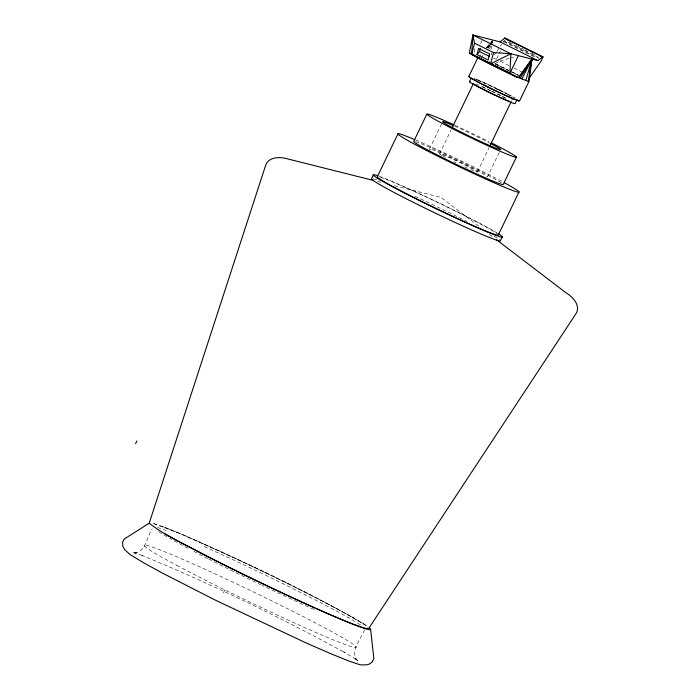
<?xml version="1.0" encoding="UTF-8"?>
<svg xmlns="http://www.w3.org/2000/svg" width="700" height="700" viewBox="0 0 700 700"><rect width="100%" height="100%" fill="white"/><g stroke="black" fill="none" stroke-linecap="round" stroke-linejoin="round"><path stroke-width="0.53" stroke-dasharray="3.5 2.62" d="M490.989 49.438L492.17 44.258M492.406 43.225L492.879 41.151M491.12 54.968L491.654 52.946M489.571 48.816L490.752 45.92M491.146 44.958L492.721 41.09M224.849 589.881L223.388 592.944M364.543 629.764C361.419 639.056 347.996 652.391 358.662 661.736L354.191 657.956L355.688 659.137L343.595 651.788L345.065 652.654C279.116 616.77 211.409 583.905 141.951 555.38L143.623 556.019L132.65 552.317L136.465 552.93L133.227 553C145.959 553.376 146.72 536.41 152.294 528.745M429.45 149.056L442.137 122.692M480.532 43.593L481.941 40.661M439.574 153.895L451.316 129.491M496.694 58.817L500.456 51.012M477.356 171.999L489.108 147.595M511.656 100.739L513.065 97.808M499.222 152.442L487.48 176.846A32.2 1.461 25.7 0 0 454.099 159.25A32.2 1.461 25.7 0 0 430.596 150.019M503.265 42.149L504.298 40.46L539.341 57.767M488.346 48.326L489.93 45.587M490.464 44.678L492.581 41.029M490.175 44.59L487.83 48.169L490.166 44.555M490.761 43.697L492.529 41.011L490.586 43.61M481.311 57.864L483.079 55.204M490.752 43.671L492.52 41.002M494.384 54.845L496.23 52.194M496.843 51.31L499.905 46.883M500.517 45.999L501.742 44.222M487.419 47.976L489.956 44.485M487.13 47.749L489.79 44.354M490.455 43.505L492.45 40.968M478.896 57.05L480.926 54.635M486.343 48.186L489.055 44.958M486.832 47.495L489.624 44.214M490.324 43.4L492.415 40.941M486.815 47.381L488.915 44.958M486.701 47.381L488.845 44.958M495.609 63.569L499.065 61.346M500.08 61.04L509.224 58.345M510.239 58.047L515.322 56.543M489.265 61.049L489.904 61.18M377.598 181.484L381.824 182.543M394.511 185.727L441.053 197.409L480.856 227.797M496.685 89.399L500.255 90.3M162.811 526.654L162.925 526.68A122.85 5.574 25.7 0 1 272.16 575.951A122.85 5.574 25.7 0 1 366.266 625.555L365.759 625.161C306.477 590.398 243.81 561.68 181.011 533.899L163.511 526.82L152.407 523.136L179.795 533.514L228.428 555.222A121.8 5.521 25.7 0 1 352.905 617.697L364.586 624.619L367.43 627.034M509.451 42.21L515.296 45.089M516.267 45.57L524.055 49.42M525.026 49.901L527.949 51.336M531.843 53.261L536.707 55.667M503.965 41.107L539 58.406M503.606 41.685L535.727 57.549M493.526 57.978L496.44 59.421M500.334 61.346L509.093 65.669M513.966 68.075L521.745 71.916M494.778 63.586L508.401 70.315M512.295 72.231L518.131 75.119M495.101 63.936L508.725 70.665M509.705 71.146L518.464 75.469M489.51 234.404L492.966 237.046M474.276 48.895L474.688 53.165M313.994 609.446A117.845 5.346 25.7 0 1 262.168 585.419M261.188 584.946A117.845 5.346 25.7 0 1 208.696 559.046M207.804 558.591A117.845 5.346 25.7 0 1 191.511 550.148M188.002 548.293A117.845 5.346 25.7 0 1 169.689 538.3M166.985 536.76A117.845 5.346 25.7 0 1 157.036 530.67M157.395 527.476A117.845 5.346 25.7 0 1 166.023 530.477M204.111 546.543A117.845 5.346 25.7 0 1 360.412 624.881M442.295 155.732A20.965 0.954 25.7 0 1 448.691 157.351A20.965 0.954 25.7 0 1 474.644 170.17A20.965 0.954 25.7 0 1 468.239 168.543M467.39 168.157A20.965 0.954 25.7 0 1 464.66 166.915M455.884 162.75A20.965 0.954 25.7 0 1 453.941 161.796M445.375 157.421A20.965 0.954 25.7 0 1 442.96 156.109M482.519 87.071A20.965 0.954 25.7 0 1 490.927 90.956M491.916 91.429A20.965 0.954 25.7 0 1 501.41 96.119M502.259 96.556A20.965 0.954 25.7 0 1 507.054 99.094M415.59 141.645A49.7 2.258 25.7 0 1 458.736 160.571A49.7 2.258 25.7 0 1 501.489 182.91M373.284 178.876A71.575 3.246 25.7 0 1 379.418 180.941M414.969 196.341A71.575 3.246 25.7 0 1 467.04 221.594M494.121 236.197A71.575 3.246 25.7 0 1 499.695 239.881M378.796 176.12A71.575 3.246 25.7 0 1 437.911 202.352A71.575 3.246 25.7 0 1 496.886 232.82M454.51 126.087A32.2 1.461 25.7 0 1 489.256 142.791M455.14 125.379A49.7 2.258 25.7 0 1 488.836 141.575M380.476 177.293A67.2 3.045 25.7 0 1 447.108 207.025A67.2 3.045 25.7 0 1 498.347 234.902M415.634 139.991A67.2 3.045 25.7 0 1 503.423 182.263M474.162 78.54A25.34 1.146 25.7 0 1 476.7 79.555M477.698 79.966A25.34 1.146 25.7 0 1 509.994 95.436M475.816 83.869A25.34 1.146 25.7 0 1 490.84 90.694M491.838 91.166A25.34 1.146 25.7 0 1 508.113 99.339M477.619 80.308A20.965 0.954 25.7 0 1 507.264 94.281M508.121 94.745A20.965 0.954 25.7 0 1 510.344 95.979M496.501 64.479A28.192 1.277 25.7 0 1 508.734 70.324M511.472 71.68A28.192 1.277 25.7 0 1 518.63 75.32M475.843 78.978A28.192 1.277 25.7 0 1 511.779 96.189M512.706 96.688A28.192 1.277 25.7 0 1 515.209 98.061M176.768 565.329A117.661 5.337 25.7 0 0 353.194 647.168A117.661 5.337 25.7 0 0 220.736 576.476A117.661 5.337 25.7 0 0 176.768 565.329"/><path stroke-width="1.05" d="M518.367 55.641L509.915 73.211L469.35 52.938L472.92 35L510.886 53.742L509.915 73.211L516.46 77.061L518.735 77.639L531.939 59.089L528.972 81.401L519.575 100.931A28.192 1.277 25.7 0 1 491.356 88.821A28.192 1.277 25.7 0 1 469.499 76.571M528.754 79.056A5.154 1.12 -63.7 0 0 530.512 76.248L541.564 60.428L542.859 56.84L538.029 60.629L500.062 41.886L472.92 35L471.616 54.469L509.915 73.211L491.566 64.041M504.936 38.675L504.726 38.08L500.062 41.886M516.714 76.764L528.238 81.419L531.939 59.089L518.534 77.595M530.154 68.749L530.556 66.596M530.95 64.453L531.939 59.089L520.179 78.269M472.92 35L474.556 43.208L471.616 54.469L474.075 55.099M477.024 54.547L478.608 48.492L489.694 53.961L488.11 60.025L477.024 54.547L479.509 51.511L480.296 48.484M474.556 43.208L493.544 52.579L490.595 63.849L493.054 64.47M530.827 63.184L531.939 59.089L521.894 79.013M525.822 80.605L531.939 59.089M136.85 440.974L135.564 443.791M370.606 629.239L373.852 658.639L372.269 661.929L369.206 664.16L366.608 664.851L360.36 664.895L349.037 661.08L330.61 653.634L306.329 643.055L216.204 600.556L162.199 572.976L142.782 562.293L130.305 554.715L124.67 549.719L122.771 546.131L122.596 542.36L124.18 539.061L149.205 523.206L265.466 165.865C267.767 157.343 278.425 156.634 285.582 158.393L373.363 180.425M373.301 175.009L371.42 178.911A71.575 3.246 25.7 0 0 437.211 214.025A71.575 3.246 25.7 0 0 500.412 240.695L502.294 236.784M397.915 133.945L377.239 176.899A67.2 3.045 25.7 0 0 439.014 209.86A67.2 3.045 25.7 0 0 498.347 234.902L519.015 191.949M426.834 114.17L413.683 141.496A49.7 2.258 25.7 0 0 459.366 165.883A49.7 2.258 25.7 0 0 503.248 184.398L516.407 157.062M468.764 76.589L477.689 58.047M469.455 81.725L471.336 77.822M452.252 127.54L473.392 83.615M490.044 145.644L511.184 101.71M517.011 99.697L515.13 103.6A25.34 1.146 25.7 0 1 489.764 92.715A25.34 1.146 25.7 0 1 470.111 81.716M538.029 60.629L510.886 53.742L490.595 63.849L487.279 62.151M528.238 81.419L528.972 81.401M493.544 52.579L510.886 53.742M477.076 56.796L469.35 52.938L478.502 58.319L480.778 58.896M488.084 87.22L488.705 87.369M504.901 38.089L542.859 56.84M504.726 38.08L542.929 57.041M505.916 39.156L509.801 41.081M530.241 51.17L532.192 52.133M539.98 55.982L542.894 57.418M479.509 51.511L489.668 56.534M478.502 58.319L516.46 77.061M516.346 99.706L518.84 100.94M479.001 57.767L489.633 63.079M149.205 523.206C166.355 536.734 187.031 545.064 205.992 555.704L232.68 569.1A121.8 5.521 25.7 0 0 314.842 607.871M165.016 533.837L165.148 533.934A122.85 5.574 25.7 0 0 297.596 600.128A122.85 5.574 25.7 0 0 369.373 627.839M496.431 239.68L565.653 292.53C572.609 296.599 581.639 305.97 575.531 314.37L368.856 628.241L365.54 628.399L355.11 624.881A121.8 5.521 25.7 0 1 338.126 618.012M337.26 617.654A121.8 5.521 25.7 0 1 315.744 608.274M498.461 233.791A71.575 3.246 25.7 0 1 436.966 209.107A71.575 3.246 25.7 0 1 377.711 175.744M491.514 142.923A49.7 2.258 25.7 0 1 505.969 153.711A49.7 2.258 25.7 0 1 435.627 119.822A49.7 2.258 25.7 0 1 454.142 124.924M508.847 101.115A20.965 0.954 25.7 0 1 505.916 99.934M505.041 99.558A20.965 0.954 25.7 0 1 493.657 94.369M492.669 93.896A20.965 0.954 25.7 0 1 476.787 85.829M476.114 85.444A20.965 0.954 25.7 0 1 474.136 84.245M490.114 143.237A32.2 1.461 25.7 0 1 492.669 146.834A32.2 1.461 25.7 0 1 450.249 126.455A32.2 1.461 25.7 0 1 453.495 125.65M504.376 182.779A67.2 3.045 25.7 0 1 499.398 185.089A67.2 3.045 25.7 0 1 415.144 144.515A67.2 3.045 25.7 0 1 414.785 139.641M515.786 99.549A25.34 1.146 25.7 0 1 483.149 84.586M482.125 84.061A25.34 1.146 25.7 0 1 472.229 78.584M515.891 76.396A28.192 1.277 25.7 0 1 482.528 59.938"/></g></svg>
